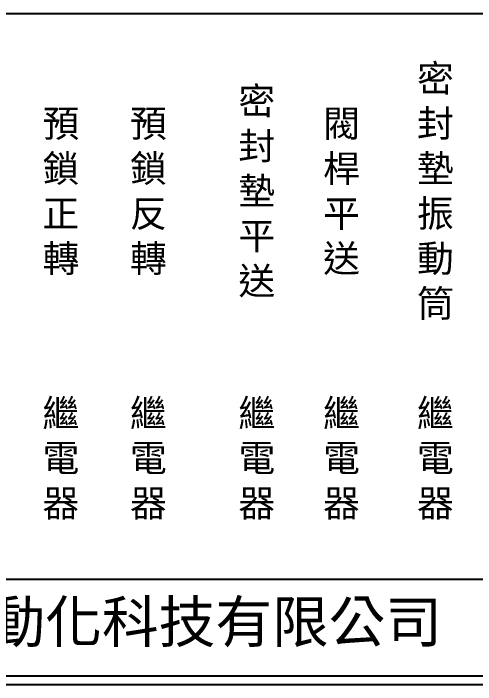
# Model space of a CAD drawing. Extents: x 926 to 1213, y 3 to 207.
# Drawn here: x 992.5 to 1059.2, y 3 to 100 of the extents above; entities that cross this region are included whole.
import ezdxf

# ---------------------------------------------------------------- set-up
doc = ezdxf.new("R2010")
doc.units = 0
doc.layers.add('圖框層', color=7, linetype='CONTINUOUS')
doc.layers.add('標尺寸層', color=3, linetype='CONTINUOUS')
doc.styles.add('CNS', font='romanc.shx', dxfattribs={"bigfont": 'chineset.shx'})
doc.styles.add('STSL', font='KAIU.TTF')

msp = doc.modelspace()

# ---------------------------------------------------------------- linework, layer by layer
at = {"layer": '圖框層', "color": 7}
for p, q in [((926.992, 18.25), (1211.493, 18.25)), ((926.992, 4.25), (1211.493, 4.25)), ((925.742, 3), (1212.742, 3))]:
    msp.add_line(p, q, dxfattribs=at)
at = {"layer": '標尺寸層', "color": 7}
msp.add_line((930.49, 99.958), (1208.361, 99.958), dxfattribs=at)

# ---------------------------------------------------------------- texts
at = {"layer": '圖框層', "color": 4, "style": 'STSL'}
msp.add_text('泓陞自動化科技有限公司', height=6, dxfattribs=at).set_placement((964.346, 9.076))
at = {"layer": '標尺寸層', "color": 7, "char_height": 3.9, "width": 2.84806, "attachment_point": 5, "style": 'CNS'}
for s, insert in [('{\\fDFKai-SB|b0|i0|c136|p65;密封墊振動筒}', (1053.423, 74.094)), ('{\\fDFKai-SB|b0|i0|c136|p65;密封墊平送}', (1027.63, 74.094)), ('{\\fDFKai-SB|b0|i0|c136|p65;預鎖正轉}', (999.337, 74.094)), ('{\\fDFKai-SB|b0|i0|c136|p65;預鎖反轉}', (1011.969, 74.094)), ('{\\fDFKai-SB|b0|i0|c136|p65;閥桿平送}', (1039.863, 74.094)), ('{\\fDFKai-SB|b0|i0|c136|p65;繼電器}', (999.337, 35.505)), ('{\\fDFKai-SB|b0|i0|c136|p65;繼電器}', (1011.969, 35.505)), ('{\\fDFKai-SB|b0|i0|c136|p65;繼電器}', (1027.63, 35.505)), ('{\\fDFKai-SB|b0|i0|c136|p65;繼電器}', (1039.863, 35.505)), ('{\\fDFKai-SB|b0|i0|c136|p65;繼電器}', (1053.423, 35.505))]:
    msp.add_mtext(s, dxfattribs=dict(at, insert=insert))

doc.saveas('drawing.dxf')
